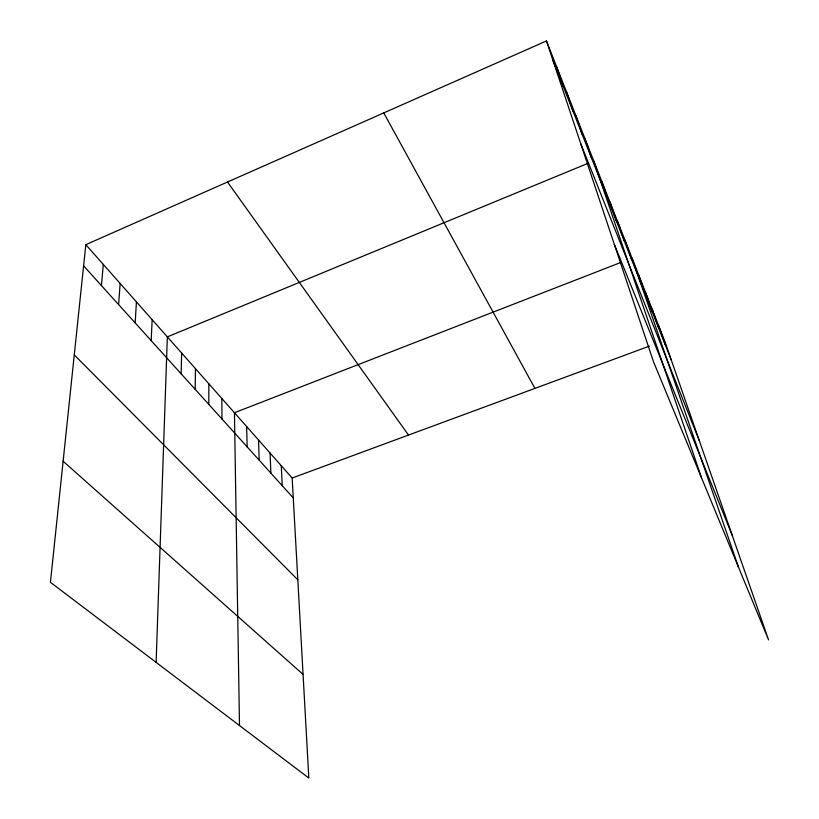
<?xml version="1.0" encoding="UTF-8"?>
<svg xmlns="http://www.w3.org/2000/svg" width="819" height="819" viewBox="0 0 819 819"><rect width="100%" height="100%" fill="white"/><g stroke="black" fill="none" stroke-linecap="round" stroke-linejoin="round"><path stroke-width="1.23" d="M208.794 404.412L208.845 383.804M195.188 389.353L195.454 368.652M181.142 373.812L181.634 353.02M156.112 662.366L167.352 336.875L587.929 163.37M151.177 340.643L152.16 319.686M135.176 322.932L136.435 301.914M118.601 304.586L120.158 283.497M101.423 285.575L103.307 264.435M85.831 244.676L50.43 582.319L308.824 778.05L292.158 478.02L85.831 244.676L546.457 40.95L664.526 340.55L768.57 639.895L653.531 361.834L546.457 40.95M620.167 262.715L234.439 412.745L239.496 725.532M292.158 478.02L649.406 346.13M63.124 461.251L303.071 674.406M74.273 354.903L297.809 579.801M83.61 265.858L293.263 497.891M227.508 182.013L408.507 435.073M383.763 112.909L534.93 388.39M614.373 244.482L732.217 535.288M580.691 143.53L699.406 440.919M552.989 60.514L671.304 360.043M658.425 325.071L665.212 344.635M652.139 309.111L658.937 328.747M645.648 292.649L652.456 312.336M638.953 275.655L645.761 295.393M632.033 258.108L738.513 567.239M624.887 239.967L631.695 259.787M617.495 221.222L624.303 241.062M609.858 201.822L616.646 221.683M601.945 181.757L608.722 201.617M593.755 160.964L701.576 477.979M585.001 138.759L591.727 158.589M575.921 115.704L582.606 135.504M566.482 91.759L573.126 111.497M556.664 66.851L563.257 86.517M281.265 465.704L282.238 485.687M270.065 453.04L270.884 473.126M258.538 439.998L259.203 460.196M246.662 426.576L247.164 446.877M221.836 398.495L221.98 419.011"/></g></svg>
